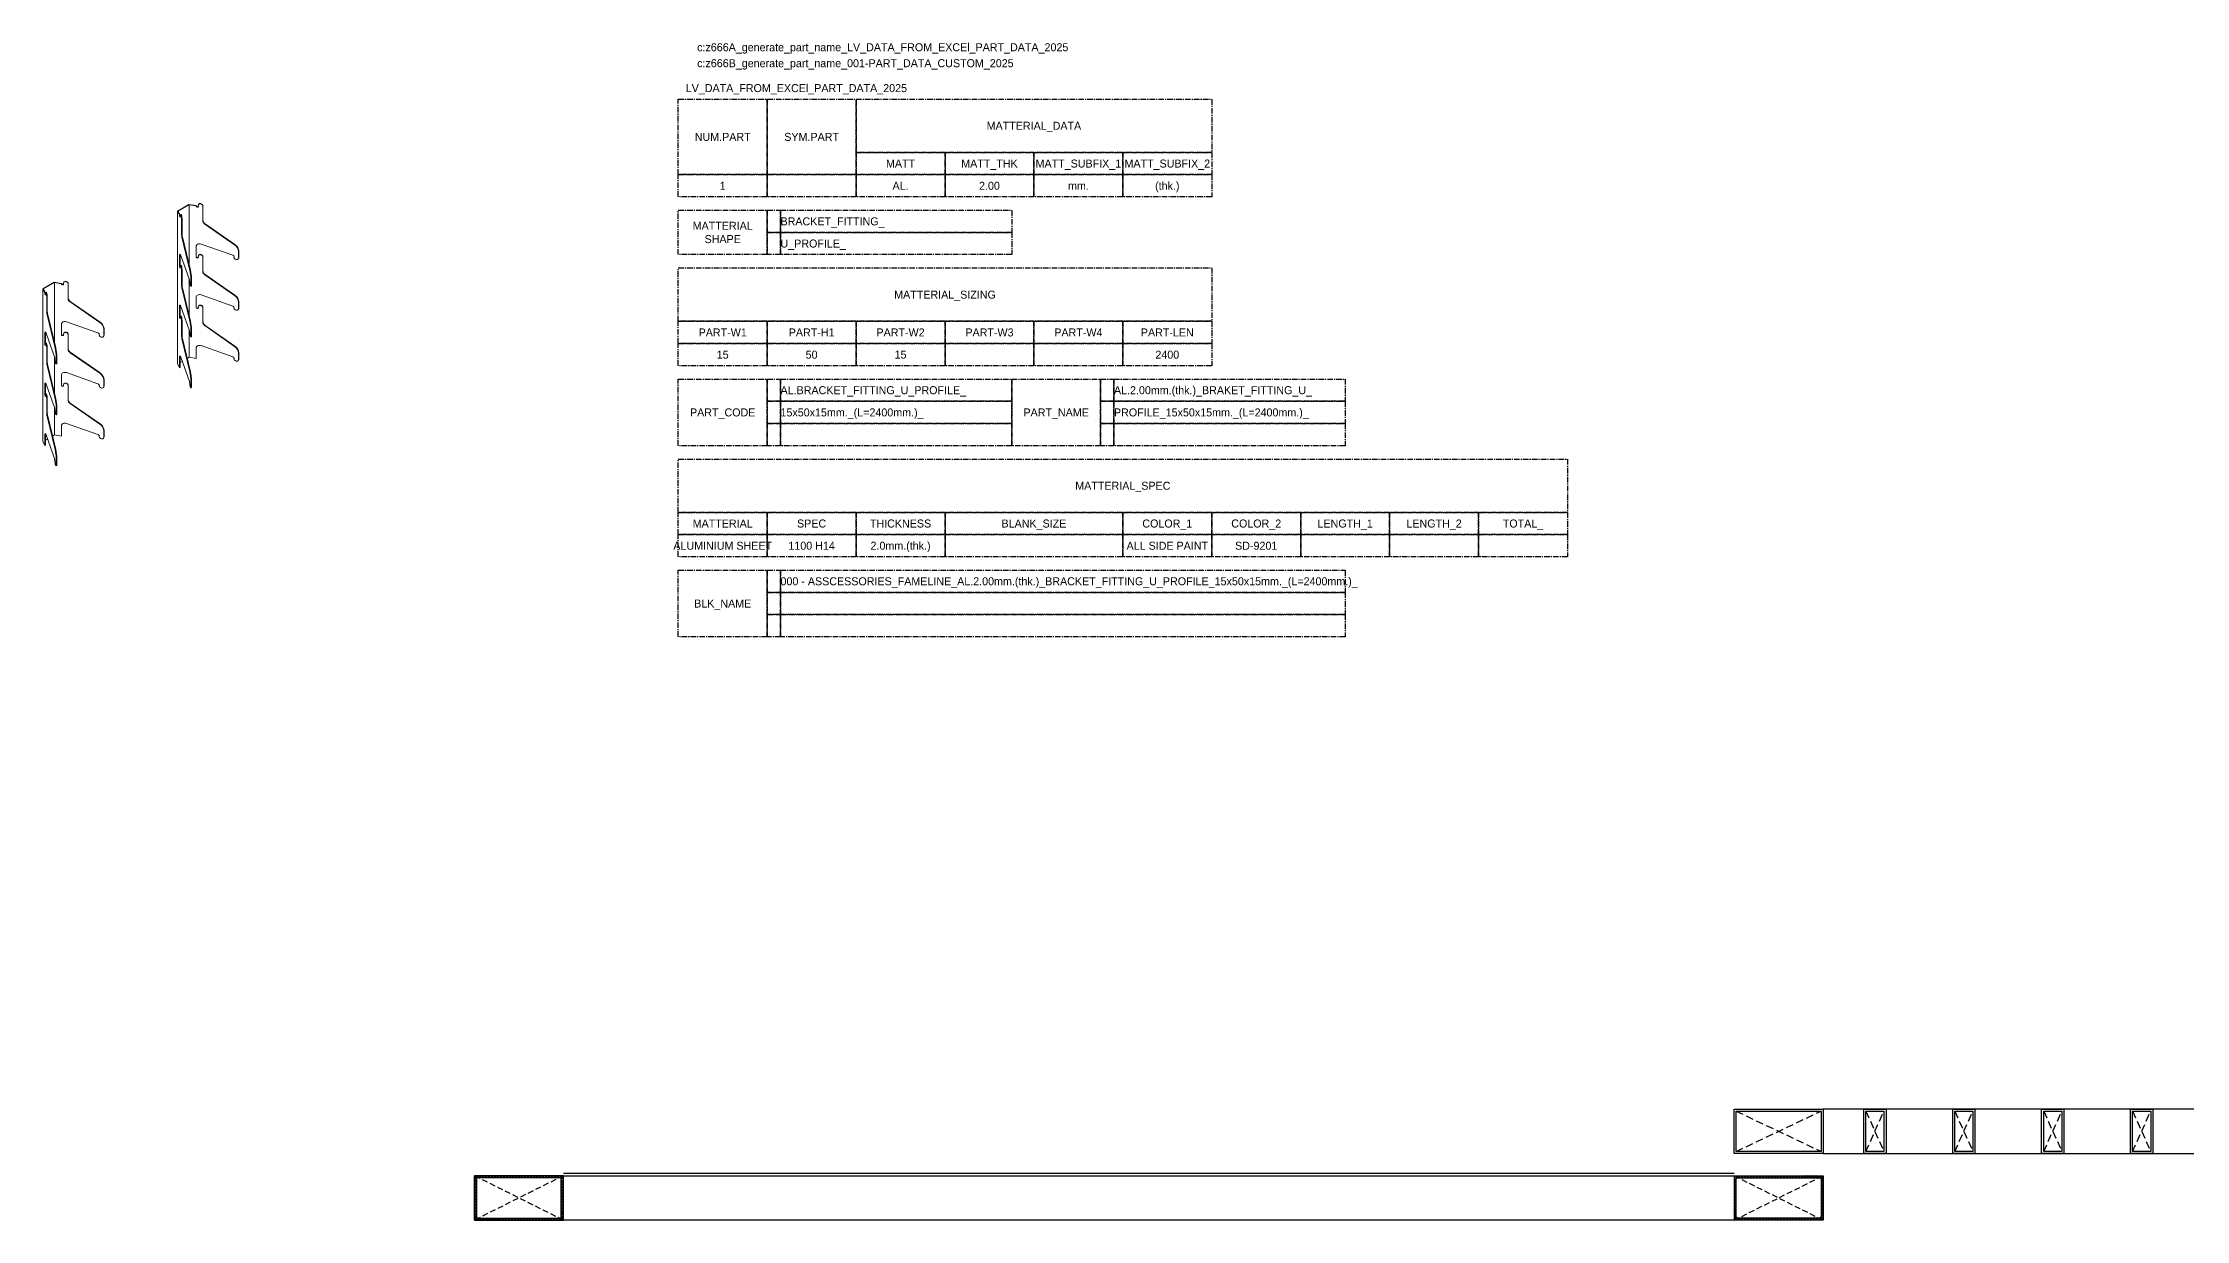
# Model space of a CAD drawing. Header units: millimetres. Extents: x -244126 to 368105, y -173968 to 259060.
# Drawn here: x 22605 to 25015, y 33992 to 35316 of the extents above; entities that cross this region are included whole.
import ezdxf
from ezdxf.enums import TextEntityAlignment as Align

# ---------------------------------------------------------------- set-up
doc = ezdxf.new("R2010")
doc.units = ezdxf.units.MM
doc.header["$MEASUREMENT"] = 0
for name, pattern in [('CENTER', [2, 1.25, -0.25, 0.25, -0.25]), ('HIDDEN', [9.525, 6.35, -3.175]), ('HIDDEN3', [0.125, 0.083333, -0.041667])]:
    doc.linetypes.add(name, pattern=pattern)
for name, color, linetype in [('000 - GRID', 8, 'CENTER'), ('000 - H A T C H', 8, 'Continuous'), ('000 - H I D D E N', 7, 'Continuous'), ('000 - WIPEOUT', 250, 'Continuous'), ('002 - STRUCTURAL STEEL', 4, 'Continuous'), ('A04_TUBE SERIES', 7, 'Continuous'), ('DOOR', 2, 'Continuous')]:
    doc.layers.add(name, color=color, linetype=linetype)
doc.styles.add('TA', font='Cordia New.ttf', dxfattribs={"height": 4.5})

# ---------------------------------------------------------------- blocks, each defined once
blk = doc.blocks.new('*U3379')
at = {"color": 8, "linetype": 'HIDDEN3', "ltscale": 0.1}
for p, q in [((0.0023, 0.0477), (0.0977, 0.0023)), ((0.0023, 0.0023), (0.0977, 0.0477))]:
    blk.add_line(p, q, dxfattribs=at)
blk.add_lwpolyline([(0, 0), (0.1, 0), (0.1, 0.05), (0, 0.05)], close=True)
at = {"color": 8}
blk.add_lwpolyline([(0.0023, 0.0023), (0.0977, 0.0023), (0.0977, 0.0477), (0.0023, 0.0477)], close=True, dxfattribs=at)
blk = doc.blocks.new('*U3378')
at = {"color": 8, "linetype": 'HIDDEN3', "ltscale": 0.1}
for p, q in [((0.0023, 0.0477), (0.0227, 0.0023)), ((0.0023, 0.0023), (0.0227, 0.0477))]:
    blk.add_line(p, q, dxfattribs=at)
blk.add_lwpolyline([(0, 0), (0.025, 0), (0.025, 0.05), (0, 0.05)], close=True)
at = {"color": 8}
blk.add_lwpolyline([(0.0023, 0.0023), (0.0227, 0.0023), (0.0227, 0.0477), (0.0023, 0.0477)], close=True, dxfattribs=at)
blk = doc.blocks.new('A$C885f19a0')
at = {"layer": 'DOOR', "color": 1}
for points in [[(-3.8954, 1.2989), (-5.212, 1.2989)], [(-5.212, 1.2489), (-3.8954, 1.2489)], [(-5.312, 1.2265), (-6.6287, 1.2265)], [(-6.6287, 1.1765), (-5.312, 1.1765)]]:
    blk.add_lwpolyline(points, dxfattribs=at)
at = {"layer": 'DOOR', "xscale": -1, "rotation": 180}
for name, p in [('*U3379', (-5.312, 1.2989)), ('*U3378', (-5.1662, 1.2989)), ('*U3378', (-5.0662, 1.2989)), ('*U3378', (-4.9662, 1.2989)), ('*U3378', (-4.8662, 1.2989)), ('*U3379', (-6.7287, 1.2239)), ('*U3378', (-6.5829, 1.2239)), ('*U3378', (-6.4829, 1.2239)), ('*U3378', (-6.3829, 1.2239)), ('*U3378', (-6.2829, 1.2239)), ('*U3378', (-6.1829, 1.2239)), ('*U3378', (-6.0829, 1.2239)), ('*U3378', (-5.9829, 1.2239)), ('*U3378', (-5.8829, 1.2239)), ('*U3378', (-5.7829, 1.2239)), ('*U3378', (-5.6829, 1.2239)), ('*U3378', (-5.5829, 1.2239)), ('*U3378', (-5.4829, 1.2239)), ('*U3378', (-5.3829, 1.2239)), ('*U3379', (-5.312, 1.2239))]:
    blk.add_blockref(name, p, dxfattribs=at)
blk = doc.blocks.new('*U3368')
at = {"color": 250}
blk.add_wipeout([(100, 0), (100, 50), (0, 50), (0, 0)], dxfattribs=at).dxf.layer = '000 - WIPEOUT'
at = {"layer": '000 - H A T C H'}
h = blk.add_hatch(dxfattribs=at)
h.set_pattern_fill('ANSI32', color=256, scale=0.25)
h.set_pattern_definition([(45, (87.5, 37.5), (-1.6838, 1.6838), []), (45, (88.6225, 37.5), (-1.6838, 1.6838), [])])
edge = h.paths.add_edge_path()
edge.add_line((100, 3), (100, 47))
edge.add_arc((97, 47), 3, 0, 90)
edge.add_line((97, 50), (3, 50))
edge.add_arc((3, 47), 3, 90, 180)
edge.add_line((0, 47), (0, 3))
edge.add_arc((3, 3), 3, 180, 270)
edge.add_line((3, 0), (97, 0))
edge.add_arc((97, 3), 3, 270, 360)
edge = h.paths.add_edge_path(flags=16)
edge.add_line((97.7, 4.3), (97.7, 45.7))
edge.add_arc((95.7, 45.7), 2, 0, 90)
edge.add_line((95.7, 47.7), (4.3, 47.7))
edge.add_arc((4.3, 45.7), 2, 90, 180)
edge.add_line((2.3, 45.7), (2.3, 4.3))
edge.add_arc((4.3, 4.3), 2, 180, 270)
edge.add_line((4.3, 2.3), (95.7, 2.3))
edge.add_arc((95.7, 4.3), 2, 270, 360)
at = {"layer": '000 - H I D D E N', "color": 8, "linetype": 'HIDDEN'}
for p, q in [((100, 0), (0, 50)), ((100, 50), (0, 0))]:
    blk.add_line(p, q, dxfattribs=at)
at = {"layer": '002 - STRUCTURAL STEEL', "color": 0}
for points in [[(100, 3), (100, 47, 0.414214), (97, 50), (3, 50, 0.414214), (0, 47), (0, 3, 0.414214), (3, 0), (97, 0, 0.414214)], [(97.7, 4.3), (97.7, 45.7, 0.414214), (95.7, 47.7), (4.3, 47.7, 0.414214), (2.3, 45.7), (2.3, 4.3, 0.414214), (4.3, 2.3), (95.7, 2.3, 0.414214)]]:
    blk.add_lwpolyline(points, format="xyb", close=True, dxfattribs=at)
at = {"layer": 'Defpoints', "color": 250}
blk.add_lwpolyline([(100, 0), (100, 50), (0, 50), (0, 0)], close=True, dxfattribs=at)
blk = doc.blocks.new('*U3386')
at = {"layer": '002 - STRUCTURAL STEEL', "color": 4}
blk.add_blockref('*U3368', (-50, -25), dxfattribs=at)
at = {"layer": '002 - STRUCTURAL STEEL', "color": 4, "xscale": -1}
blk.add_blockref('*U3368', (1466.7, -25), dxfattribs=at)
at = {"color": 0}
blk.add_wipeout([(50, 25), (1366.7, 25), (1366.7, -25), (50, -25)], dxfattribs=at).dxf.layer = '002 - STRUCTURAL STEEL'
at = {"layer": '002 - STRUCTURAL STEEL', "color": 0, "linetype": 'ByBlock'}
blk.add_lwpolyline([(50, 25), (1366.7, 25), (1366.7, -25), (50, -25)], close=True, dxfattribs=at)
blk = doc.blocks.new('*U3044')
at = {"layer": '002 - STRUCTURAL STEEL', "color": 0, "linetype": 'ByBlock'}
blk.add_lwpolyline([(0, 17), (20, 17), (20, 0), (0, 0)], close=True, dxfattribs=at)
blk = doc.blocks.new('*U4914')
at = {"layer": '002 - STRUCTURAL STEEL', "color": 0, "linetype": 'ByBlock'}
blk.add_lwpolyline([(0, 5), (20, 5), (20, 0), (0, 0)], close=True, dxfattribs=at)
blk = doc.blocks.new('*U72')
at = {"layer": '002 - STRUCTURAL STEEL', "color": 0, "linetype": 'ByBlock'}
blk.add_lwpolyline([(0, 12), (80, 12), (80, 0), (0, 0)], close=True, dxfattribs=at)
blk = doc.blocks.new('*U70')
at = {"layer": '002 - STRUCTURAL STEEL', "color": 0, "linetype": 'ByBlock'}
blk.add_lwpolyline([(0, 10), (20, 10), (20, 0), (0, 0)], close=True, dxfattribs=at)
blk = doc.blocks.new('*U71')
at = {"layer": '002 - STRUCTURAL STEEL', "color": 0, "linetype": 'ByBlock'}
blk.add_lwpolyline([(0, 12), (120, 12), (120, 0), (0, 0)], close=True, dxfattribs=at)
blk = doc.blocks.new('*U73')
at = {"layer": '002 - STRUCTURAL STEEL', "color": 0, "linetype": 'ByBlock'}
blk.add_lwpolyline([(0, 15), (20, 15), (20, 0), (0, 0)], close=True, dxfattribs=at)
blk = doc.blocks.new('*U68')
at = {"layer": '002 - STRUCTURAL STEEL', "color": 0, "linetype": 'ByBlock'}
blk.add_lwpolyline([(0, 5), (52, 5), (52, 0), (0, 0)], close=True, dxfattribs=at)
blk = doc.blocks.new('*U69')
at = {"layer": '002 - STRUCTURAL STEEL', "color": 0, "linetype": 'ByBlock'}
blk.add_lwpolyline([(0, 5), (3, 5), (3, 0), (0, 0)], close=True, dxfattribs=at)
blk = doc.blocks.new('*U74')
at = {"layer": '002 - STRUCTURAL STEEL', "color": 0, "linetype": 'ByBlock'}
blk.add_lwpolyline([(0, 5), (127, 5), (127, 0), (0, 0)], close=True, dxfattribs=at)
blk = doc.blocks.new('*U175')
at = {"layer": '002 - STRUCTURAL STEEL', "color": 0, "linetype": 'ByBlock'}
blk.add_lwpolyline([(0, 12), (200, 12), (200, 0), (0, 0)], close=True, dxfattribs=at)
blk = doc.blocks.new('*U4913')
at = {"layer": '002 - STRUCTURAL STEEL', "color": 0, "linetype": 'ByBlock'}
blk.add_lwpolyline([(0, 5), (40, 5), (40, 0), (0, 0)], close=True, dxfattribs=at)
blk = doc.blocks.new('LV_DATA_FROM_EXCEl_PART_DATA_2025')
at = {"color": 0}
for name, p in [('*U3044', (0, -17)), ('*U3044', (20, -17)), ('*U72', (40, -12)), ('*U4914', (40, -17)), ('*U4914', (60, -17)), ('*U4914', (80, -17)), ('*U4914', (100, -17)), ('*U4914', (0, -22)), ('*U4914', (20, -22)), ('*U4914', (40, -22)), ('*U4914', (60, -22)), ('*U4914', (80, -22)), ('*U4914', (100, -22)), ('*U70', (0, -35)), ('*U69', (20, -30)), ('*U68', (23, -30)), ('*U69', (20, -35)), ('*U68', (23, -35)), ('*U71', (0, -50)), ('*U4914', (0, -55)), ('*U4914', (20, -55)), ('*U4914', (40, -55)), ('*U4914', (60, -55)), ('*U4914', (80, -55)), ('*U4914', (100, -55)), ('*U4914', (0, -60)), ('*U4914', (20, -60)), ('*U4914', (40, -60)), ('*U4914', (60, -60)), ('*U4914', (80, -60)), ('*U4914', (100, -60)), ('*U73', (0, -78)), ('*U69', (20, -68)), ('*U68', (23, -68)), ('*U73', (75, -78)), ('*U69', (95, -68)), ('*U68', (98, -68)), ('*U69', (20, -73)), ('*U68', (23, -73)), ('*U69', (95, -73)), ('*U68', (98, -73)), ('*U69', (20, -78)), ('*U68', (23, -78)), ('*U69', (95, -78)), ('*U68', (98, -78)), ('*U175', (0, -93)), ('*U4914', (0, -98)), ('*U4914', (20, -98)), ('*U4914', (40, -98)), ('*U4913', (60, -98)), ('*U4914', (100, -98)), ('*U4914', (120, -98)), ('*U4914', (140, -98)), ('*U4914', (160, -98)), ('*U4914', (180, -98)), ('*U4914', (0, -103)), ('*U4914', (20, -103)), ('*U4914', (40, -103)), ('*U4913', (60, -103)), ('*U4914', (100, -103)), ('*U4914', (120, -103)), ('*U4914', (140, -103)), ('*U4914', (160, -103)), ('*U4914', (180, -103)), ('*U73', (0, -121)), ('*U69', (20, -111)), ('*U74', (23, -111)), ('*U69', (20, -116)), ('*U74', (23, -116)), ('*U69', (20, -121)), ('*U74', (23, -121))]:
    blk.add_blockref(name, p, dxfattribs=at)
at = {"color": 0, "style": 'TA'}
for s, p in [('NUM.PART', (10, -8.5)), ('SYM.PART', (30, -8.5)), ('MATTERIAL_DATA', (80, -6)), ('MATT', (50, -14.5)), ('MATT_THK', (70, -14.5)), ('MATT_SUBFIX_1', (90, -14.5)), ('MATT_SUBFIX_2', (110, -14.5)), ('MATTERIAL', (10, -28.5)), ('SHAPE', (10, -31.5)), ('MATTERIAL_SIZING', (60, -44)), ('PART-W1', (10, -52.5)), ('PART-H1', (30, -52.5)), ('PART-W2', (50, -52.5)), ('PART-W3', (70, -52.5)), ('PART-W4', (90, -52.5)), ('PART-LEN', (110, -52.5)), ('PART_CODE', (10, -70.5)), ('PART_NAME', (85, -70.5)), ('MATTERIAL_SPEC', (100, -87)), ('MATTERIAL', (10, -95.5)), ('SPEC', (30, -95.5)), ('THICKNESS', (50, -95.5)), ('BLANK_SIZE', (80, -95.5)), ('COLOR_1', (110, -95.5)), ('COLOR_2', (130, -95.5)), ('LENGTH_1', (150, -95.5)), ('LENGTH_2', (170, -95.5)), ('TOTAL_', (190, -95.5)), ('BLK_NAME', (10, -113.5))]:
    blk.add_text(s, height=1.8, dxfattribs=at).set_placement(p, align=Align.MIDDLE_CENTER)
at = {"color": 3, "char_height": 1.8, "attachment_point": 1, "style": 'TA'}
for s, insert, width in [('c:z666A_generate_part_name_LV_DATA_FROM_EXCEl_PART_DATA_2025', (4.25, 12.57), 88.6913), ('c:z666B_generate_part_name_001-PART_DATA_CUSTOM_2025', (4.25, 8.98), 76.3713), ('LV_DATA_FROM_EXCEl_PART_DATA_2025', (1.69, 3.38), 51.7354)]:
    blk.add_mtext(s, dxfattribs=dict(at, insert=insert, width=width))
at = {"color": 0, "style": 'TA'}
for tag, p in [('NUM.PART_VALUE', (10, -19.5)), ('NO.CODE', (30, -19.5)), ('MATT_VALUE', (50, -19.5)), ('MATT_THK_VALUE', (70, -19.5)), ('MATT_SUBFIX_1_VALUE', (90, -19.5)), ('MATT_SUBFIX_2_VALUE', (110, -19.5)), ('PART-W1_VALUE', (10, -57.5)), ('PART-H1_VALUE', (30, -57.5)), ('PART-W2_VALUE', (50, -57.5)), ('PART-W3_VALUE', (70, -57.5)), ('PART-W4_VALUE', (90, -57.5)), ('PART-LEN_VALUE', (110, -57.5))]:
    blk.add_attdef(tag, text='', height=1.8, dxfattribs=at).set_placement(p, align=Align.MIDDLE_CENTER)
for tag, p in [('MATTERIAL_SHPAE_VALUE_1', (23, -27.5)), ('MATTERIAL_SHPAE_VALUE_2', (23, -32.5)), ('CODE_VALUE_1', (23, -65.5)), ('PART_NAME_VALUE_1', (98, -65.5)), ('CODE_VALUE_2', (23, -70.5)), ('PART_NAME_VALUE_2', (98, -70.5)), ('PART_NAME_VALUE_3', (98, -75.5)), ('BLK_NAME_VAL_VALUE', (23, -108.5))]:
    blk.add_attdef(tag, text='', height=1.8, dxfattribs=at).set_placement(p, align=Align.MIDDLE_LEFT)
at = {"style": 'TA'}
for tag, p in [('MATTERIAL_VALUE_1', (10, -100.5)), ('SPEC_VALUE', (30, -100.5)), ('THICKNESS_VALUE', (50, -100.5)), ('BLANK_SIZE_VALUE', (80, -100.5)), ('COATING_VALUE_1', (110, -100.5)), ('COATING_VALUE_2', (130, -100.5)), ('LENGTH_VALUE', (150, -100.5)), ('LENGTH_VALUE_2', (170, -100.5)), ('TOTAL__VALUE', (190, -100.5))]:
    blk.add_attdef(tag, text='', height=1.8, dxfattribs=at).set_placement(p, align=Align.MIDDLE_CENTER)
blk = doc.blocks.new('000 - ASSCESSORIES_FAMELINE_AL.C-CARRIER_FOR_70Z_ISOMATRIC_VIEW')
at = {"color": 0, "linetype": 'ByBlock', "lineweight": 0, "extrusion": (1.66533e-16, 0.816497, 0.57735)}
for p, q in [((150.7, 87.6), (163.5, 94.9)), ((150.7, -83.9), (150.7, 87.6)), ((150.7, 87.6), (153, 82.8)), ((163.7, 94.5), (151.5, 87.5)), ((153.6, 82.9), (151.5, 87.5)), ((153.6, 82.9), (153, 82.8)), ((153.6, 81.4), (153.6, 82.3)), ((153.9, 83.4), (154.6, 83.5)), ((155, 79.3), (155, 63)), ((155.7, 63.1), (155.7, 79.4)), ((163.5, 94.9), (171.8, 93.7)), ((163.7, 94.5), (163.7, 27.5)), ((171.6, 93.3), (163.7, 94.5)), ((171.6, 93.3), (171.8, 93.7)), ((174.1, 93.8), (174.1, 92.9)), ((174.2, 94.5), (174.4, 94.9)), ((179.2, 76.7), (179.2, 93)), ((179.3, 93.4), (179.3, 77.1)), ((214.9, 49.6), (181.4, 72.9)), ((181.6, 73.3), (215, 50)), ((155.6, 58.3), (164.5, 20.8)), ((165.2, 21), (156.3, 58.4)), ((177.4, 50.4), (212.7, 37.9)), ((153, 36.8), (153, 25.6)), ((153.6, 25.7), (153, 25.6)), ((153, 25.6), (153, 25.6)), ((153.6, 25.7), (153.6, 36.9)), ((153.6, 24.2), (153.6, 25.1)), ((153.9, 26.3), (154.6, 26.4)), ((164, 10), (154.5, 37.5)), ((171.6, 36.1), (171.6, 47.3)), ((171.6, 36.1), (171.8, 36.5)), ((171.6, 36.1), (171.6, 36.1)), ((171.8, 47.7), (171.8, 36.5)), ((174.1, 36.6), (174.1, 35.7)), ((174.2, 37.4), (174.4, 37.8)), ((179.2, 19.5), (179.2, 35.8)), ((179.3, 36.2), (179.3, 19.9)), ((214.2, 36.1), (214.2, 35.6)), ((219.1, 34.1), (219.3, 34.5)), ((219.3, 34.9), (219.3, 42)), ((219.5, 42.4), (219.5, 35.2)), ((-0.8, 0.1), (11.9, 7.5)), ((-0.8, -171.3), (-0.8, 0.1)), ((-0.8, 0.1), (1.4, -4.7)), ((12.2, 7), (0, 0)), ((2.1, -4.6), (0, 0)), ((11.9, 7.5), (20.3, 6.2)), ((12.2, 7), (12.2, -60)), ((20.1, 5.8), (12.2, 7)), ((20.1, 5.8), (20.3, 6.2)), ((22.5, 6.3), (22.5, 5.4)), ((22.7, 7.1), (22.9, 7.5)), ((27.6, -10.8), (27.6, 5.5)), ((27.8, 5.9), (27.8, -10.4)), ((155, 22.2), (155, 5.8)), ((155.6, 1.1), (164.5, -36.3)), ((155.7, 6), (155.7, 22.3)), ((165.2, -36.2), (156.3, 1.2)), ((163.7, 10.9), (163.7, -29.7)), ((164.4, 7.2), (164.4, 7.6)), ((165.5, 3), (166.1, 3.2)), ((165.7, 11.4), (165.7, 4.2)), ((166.4, 4.3), (166.4, 11.5)), ((214.9, -7.5), (181.4, 15.7)), ((181.6, 16.1), (215, -7.2)), ((2.1, -4.6), (1.4, -4.7)), ((2.1, -6.1), (2.1, -5.2)), ((2.4, -4), (3.1, -3.9)), ((3.5, -8.1), (3.5, -24.5)), ((4.2, -24.4), (4.2, -8)), ((63.3, -37.9), (29.9, -14.6)), ((30, -14.2), (63.5, -37.5)), ((153, -20.3), (153, -31.5)), ((153.6, -31.4), (153.6, -20.2)), ((164, -47.1), (154.5, -19.7)), ((171.6, -21.1), (171.6, -9.8)), ((171.8, -9.5), (171.8, -20.7)), ((174.1, -20.5), (174.1, -21.4)), ((174.2, -19.8), (174.4, -19.4)), ((177.4, -6.8), (212.7, -19.3)), ((179.2, -37.6), (179.2, -21.3)), ((179.3, -20.9), (179.3, -37.2)), ((214.2, -21.1), (214.2, -21.5)), ((219.1, -23.1), (219.3, -22.7)), ((219.3, -22.3), (219.3, -15.2)), ((219.5, -14.8), (219.5, -21.9)), ((4.1, -29.2), (13, -66.6)), ((13.7, -66.5), (4.7, -29.1)), ((20.1, -51.4), (20.1, -40.2)), ((20.3, -39.8), (20.3, -51)), ((25.9, -37.1), (61.2, -49.6)), ((67.8, -52.6), (67.8, -45.5)), ((68, -45.1), (68, -52.2)), ((153.6, -32.9), (153.6, -32)), ((153.9, -30.9), (154.6, -30.8)), ((155, -35), (155, -51.3)), ((155.7, -51.2), (155.7, -34.9)), ((163.7, -46.2), (163.7, -77)), ((165.7, -45.8), (165.7, -52.9)), ((166.4, -52.8), (166.4, -45.7)), ((214.9, -64.7), (181.4, -41.4)), ((181.6, -41.1), (215, -64.3)), ((1.4, -50.6), (1.4, -61.8)), ((2.1, -61.7), (1.4, -61.8)), ((1.4, -61.8), (1.4, -61.8)), ((2.1, -61.7), (2.1, -50.5)), ((2.1, -63.2), (2.1, -62.4)), ((2.4, -61.2), (3.1, -61.1)), ((12.5, -77.5), (3, -50)), ((3.5, -65.3), (3.5, -81.6)), ((4.2, -81.5), (4.2, -65.2)), ((20.1, -51.4), (20.3, -51)), ((20.1, -51.4), (20.1, -51.4)), ((22.5, -50.8), (22.5, -51.7)), ((22.7, -50.1), (22.9, -49.7)), ((27.6, -68), (27.6, -51.6)), ((27.8, -51.2), (27.8, -67.6)), ((63.3, -95), (29.9, -71.8)), ((30, -71.4), (63.5, -94.6)), ((62.7, -51.4), (62.7, -51.8)), ((67.6, -53.4), (67.8, -53)), ((155.6, -56.1), (164.5, -93.5)), ((165.2, -93.4), (156.3, -55.9)), ((164.4, -50), (164.4, -49.6)), ((165.5, -54.1), (166.1, -54)), ((171.6, -78.2), (171.6, -67)), ((171.8, -66.6), (171.8, -77.8)), ((177.4, -63.9), (212.7, -76.4)), ((219.5, -71.9), (219.5, -79.1)), ((4.1, -86.4), (13, -123.8)), ((13.7, -123.7), (4.7, -86.3)), ((12.2, -76.5), (12.2, -117.2)), ((12.9, -80.3), (12.9, -79.9)), ((14, -84.4), (14.6, -84.3)), ((14.2, -76.1), (14.2, -83.3)), ((14.9, -83.1), (14.9, -76)), ((25.9, -94.2), (61.2, -106.8)), ((153, -88.7), (150.7, -83.9)), ((153, -77.5), (153, -88.7)), ((153.6, -88.6), (153, -88.7)), ((153.6, -88.6), (153.6, -77.4)), ((153.6, -82.8), (156.1, -81.4)), ((164, -104.3), (154.5, -76.8)), ((161.6, -78.2), (163.7, -77)), ((163.7, -77), (171.6, -78.2)), ((171.6, -78.2), (171.8, -77.8)), ((214.2, -78.3), (214.2, -78.7)), ((219.1, -80.2), (219.3, -79.8)), ((219.3, -79.5), (219.3, -72.3)), ((1.4, -107.8), (1.4, -119)), ((2.1, -118.9), (2.1, -107.7)), ((2.1, -120.4), (2.1, -119.5)), ((2.4, -118.3), (3.1, -118.2)), ((12.5, -134.6), (3, -107.2)), ((20.1, -108.5), (20.1, -97.3)), ((20.3, -96.9), (20.3, -108.1)), ((22.5, -108), (22.5, -108.9)), ((22.7, -107.2), (22.9, -106.9)), ((27.6, -125.1), (27.6, -108.8)), ((27.8, -108.4), (27.8, -124.7)), ((62.7, -108.6), (62.7, -109)), ((67.6, -110.5), (67.8, -110.1)), ((67.8, -109.8), (67.8, -102.6)), ((68, -102.2), (68, -109.4)), ((164.4, -107.1), (164.4, -106.7)), ((165.5, -111.3), (166.1, -111.2)), ((165.7, -103), (165.7, -110.1)), ((166.4, -110), (166.4, -102.8)), ((3.5, -122.5), (3.5, -138.8)), ((4.1, -143.5), (13, -180.9)), ((4.2, -138.7), (4.2, -122.4)), ((13.7, -180.8), (4.7, -143.4)), ((12.2, -133.7), (12.2, -164.4)), ((12.9, -137.5), (12.9, -137.1)), ((14, -141.6), (14.6, -141.5)), ((14.2, -133.3), (14.2, -140.4)), ((14.9, -140.3), (14.9, -133.2)), ((63.3, -152.2), (29.9, -128.9)), ((30, -128.5), (63.5, -151.8)), ((1.4, -164.9), (1.4, -176.1)), ((2.1, -176), (2.1, -164.8)), ((12.5, -191.8), (3, -164.3)), ((10.1, -165.6), (12.2, -164.4)), ((12.2, -164.4), (20.1, -165.7)), ((20.1, -165.7), (20.1, -154.5)), ((20.1, -165.7), (20.3, -165.3)), ((20.3, -154.1), (20.3, -165.3)), ((25.9, -151.4), (61.2, -163.9)), ((62.7, -165.7), (62.7, -166.1)), ((67.6, -167.7), (67.8, -167.3)), ((67.8, -166.9), (67.8, -159.8)), ((68, -159.4), (68, -166.5)), ((1.4, -176.1), (-0.8, -171.3)), ((2.1, -176), (1.4, -176.1)), ((2.1, -170.2), (4.6, -168.8)), ((14.2, -190.4), (14.2, -197.6)), ((14.9, -197.5), (14.9, -190.3)), ((12.9, -194.6), (12.9, -194.2)), ((14, -198.7), (14.6, -198.6))]:
    blk.add_line(p, q, dxfattribs=at)
at = {"color": 0, "linetype": 'ByBlock', "lineweight": 0}
for centre, major_axis, ratio, start_param, end_param in [((153.3, 82.1), (0.19, -1.26), 0.211325, -2.202711, 0.956103), ((155, 80.9), (-0.4, 2.61), 0.211325, -2.220491, 0), ((173, 93.5), (-1.15, 0.54), 0.788675, 0.350879, 2.925377), ((176.6, 93.4), (2.4, -1.11), 0.788675, 0.333099, 3.510252), ((184.2, 76.3), (-4.56, 2.11), 0.788675, 0.346922, 1.348501), ((156.3, 60.2), (0.77, -4.96), 0.211325, -2.206668, -1.205089), ((176.5, 47), (-4.46, 2.07), 0.788675, 0.055487, 0.365162), ((209.6, 43.5), (9.12, -4.23), 0.788675, 0.347322, 1.348101), ((154.2, 34.2), (-0.75, 4.86), 0.211325, -0.85151, 0.953165), ((153.3, 24.9), (0.19, -1.26), 0.211325, -2.202711, 0.956103), ((155, 23.8), (-0.4, 2.61), 0.211325, -2.220491, 0), ((173, 36.3), (-1.15, 0.54), 0.788675, 0.351284, 2.925377), ((176.6, 36.3), (2.4, -1.11), 0.788675, 0.333099, 3.510252), ((216.7, 35.2), (-2.4, 1.11), 0.788675, 0.333099, 3.510252), ((21.5, 6), (-1.15, 0.54), 0.788675, 0.350879, 2.925377), ((25.1, 6), (2.4, -1.11), 0.788675, 0.333099, 3.510252), ((156.3, 3), (0.77, -4.96), 0.211325, -2.206668, -1.205089), ((163.9, 8.7), (-0.3, 1.97), 0.211325, -2.210361, -0.87263), ((163.8, 17.1), (-1.54, 9.94), 0.211325, -2.206268, -1.205489), ((165.7, 5.8), (0.4, -2.61), 0.211325, 0, 0.956662), ((184.2, 19.1), (-4.56, 2.11), 0.788675, 0.346922, 1.348501), ((1.8, -5.4), (0.19, -1.26), 0.211325, -2.202711, 0.956103), ((3.5, -6.5), (-0.4, 2.61), 0.211325, -2.220491, 0), ((32.7, -11.2), (-4.56, 2.11), 0.788675, 0.346922, 1.348501), ((154.2, -23), (-0.75, 4.86), 0.211325, -0.85151, 0.953165), ((176.5, -10.1), (-4.46, 2.07), 0.788675, 0.055487, 0.365162), ((173, -20.8), (-1.15, 0.54), 0.788675, 0.3681, 2.925377), ((176.6, -20.9), (2.4, -1.11), 0.788675, 0.333099, 3.510252), ((216.7, -21.9), (-2.4, 1.11), 0.788675, 0.333099, 3.510252), ((209.6, -13.6), (9.12, -4.23), 0.788675, 0.347322, 1.348101), ((4.8, -27.3), (0.77, -4.96), 0.211325, -2.206668, -1.205089), ((25, -40.4), (-4.46, 2.07), 0.788675, 0.055487, 0.365162), ((58.1, -43.9), (9.12, -4.23), 0.788675, 0.347322, 1.348101), ((153.3, -32.2), (0.19, -1.26), 0.211325, -2.18549, 0.956103), ((155, -33.4), (-0.4, 2.61), 0.211325, -2.220491, 0), ((163.9, -48.5), (-0.3, 1.97), 0.211325, -2.210361, -0.87263), ((163.8, -40.1), (-1.54, 9.94), 0.211325, -2.206268, -1.205489), ((184.2, -38), (-4.56, 2.11), 0.788675, 0.346922, 1.348501), ((2.7, -53.3), (-0.75, 4.86), 0.211325, -0.85151, 0.953165), ((1.8, -62.5), (0.19, -1.26), 0.211325, -2.202711, 0.956103), ((3.5, -63.7), (-0.4, 2.61), 0.211325, -2.220491, 0), ((12.3, -70.4), (-1.54, 9.94), 0.211325, -2.206268, -1.205489), ((21.5, -51.2), (-1.15, 0.54), 0.788675, 0.351284, 2.925377), ((25.1, -51.2), (2.4, -1.11), 0.788675, 0.333099, 3.510252), ((32.7, -68.3), (-4.56, 2.11), 0.788675, 0.346922, 1.348501), ((65.2, -52.3), (-2.4, 1.11), 0.788675, 0.333099, 3.510252), ((156.3, -54.1), (0.77, -4.96), 0.211325, -2.206668, -1.205089), ((165.7, -51.4), (0.4, -2.61), 0.211325, 0, 0.956662), ((176.5, -67.3), (-4.46, 2.07), 0.788675, 0.055487, 0.365162), ((209.6, -70.8), (9.12, -4.23), 0.788675, 0.347322, 1.348101), ((4.8, -84.4), (0.77, -4.96), 0.211325, -2.206668, -1.205089), ((12.3, -78.8), (-0.3, 1.97), 0.211325, -2.210361, -0.87263), ((14.2, -81.7), (0.4, -2.61), 0.211325, 0, 0.956662), ((25, -97.6), (-4.46, 2.07), 0.788675, 0.055487, 0.365162), ((58.1, -101.1), (9.12, -4.23), 0.788675, 0.347322, 1.348101), ((154.2, -80.2), (-0.75, 4.86), 0.211325, -0.85151, 0.953165), ((163.8, -97.2), (-1.54, 9.94), 0.211325, -2.206268, -1.205489), ((216.7, -79.1), (-2.4, 1.11), 0.788675, 0.333099, 3.510252), ((2.7, -110.5), (-0.75, 4.86), 0.211325, -0.85151, 0.953165), ((1.8, -119.7), (0.19, -1.26), 0.211325, -2.18549, 0.956103), ((3.5, -120.8), (-0.4, 2.61), 0.211325, -2.220491, 0), ((21.5, -108.3), (-1.15, 0.54), 0.788675, 0.3681, 2.925377), ((25.1, -108.4), (2.4, -1.11), 0.788675, 0.333099, 3.510252), ((65.2, -109.4), (-2.4, 1.11), 0.788675, 0.333099, 3.510252), ((163.9, -105.6), (-0.3, 1.97), 0.211325, -2.210361, -0.87263), ((165.7, -108.5), (0.4, -2.61), 0.211325, 0, 0.956662), ((4.8, -141.6), (0.77, -4.96), 0.211325, -2.206668, -1.205089), ((12.3, -135.9), (-0.3, 1.97), 0.211325, -2.210361, -0.87263), ((12.3, -127.5), (-1.54, 9.94), 0.211325, -2.206268, -1.205489), ((14.2, -138.9), (0.4, -2.61), 0.211325, 0, 0.956662), ((32.7, -125.5), (-4.56, 2.11), 0.788675, 0.346922, 1.348501), ((2.7, -167.6), (-0.75, 4.86), 0.211325, -0.85151, 0.953165), ((25, -154.8), (-4.46, 2.07), 0.788675, 0.055487, 0.365162), ((65.2, -166.6), (-2.4, 1.11), 0.788675, 0.333099, 3.510252), ((58.1, -158.3), (9.12, -4.23), 0.788675, 0.347322, 1.348101), ((12.3, -193.1), (-0.3, 1.97), 0.211325, -2.210361, -0.87263), ((12.3, -184.7), (-1.54, 9.94), 0.211325, -2.206268, -1.205489), ((14.2, -196), (0.4, -2.61), 0.211325, 0, 0.956662)]:
    blk.add_ellipse(centre, major_axis=major_axis, ratio=ratio, start_param=start_param, end_param=end_param, dxfattribs=at)
at = {"color": 0, "linetype": 'ByBlock', "lineweight": 0, "extrusion": (-6.11931e-16, -3.84946e-17, -1)}
for centre in [(154.3, 80.8), (154.3, 23.7), (2.8, -6.6), (2.8, -63.8)]:
    blk.add_ellipse(centre, major_axis=(-0.4, 2.61), ratio=0.211325, start_param=-0.956662, end_param=2.220491, dxfattribs=at)
at = {"color": 0, "linetype": 'ByBlock', "lineweight": 0, "extrusion": (-6.13759e-17, 2.15191e-16, -1)}
blk.add_ellipse((154, 82.2), major_axis=(-0.19, 1.26), ratio=0.211325, start_param=-1.044515, end_param=-0.938882, dxfattribs=at)
at = {"color": 0, "linetype": 'ByBlock', "lineweight": 0, "extrusion": (7.37214e-17, 2.69839e-17, -1)}
for centre in [(172.8, 93.1), (172.8, 35.9), (21.3, 5.6), (21.3, -51.6)]:
    blk.add_ellipse(centre, major_axis=(1.15, -0.54), ratio=0.788675, start_param=-0.3681, end_param=2.790713, dxfattribs=at)
at = {"color": 0, "linetype": 'ByBlock', "lineweight": 0, "extrusion": (4.31223e-17, 2.24779e-16, -1)}
for centre in [(176.8, 93.8), (176.8, 36.7)]:
    blk.add_ellipse(centre, major_axis=(-2.4, 1.11), ratio=0.788675, start_param=0, end_param=2.808493, dxfattribs=at)
at = {"color": 0, "linetype": 'ByBlock', "lineweight": 0, "extrusion": (2.15612e-17, 1.1239e-16, -1)}
for centre, major_axis, start_param, end_param in [((184, 75.9), (-4.56, 2.11), -1.348501, -0.346922), ((184, 18.7), (-4.56, 2.11), -1.348501, -0.346922), ((32.5, -11.6), (-4.56, 2.11), -1.348501, -0.346922), ((172.8, -21.2), (1.15, -0.54), -0.3681, 2.773492), ((32.5, -68.7), (-4.56, 2.11), -1.348501, -0.346922), ((21.3, -108.7), (1.15, -0.54), -0.3681, 2.773492)]:
    blk.add_ellipse(centre, major_axis=major_axis, ratio=0.788675, start_param=start_param, end_param=end_param, dxfattribs=at)
at = {"color": 0, "linetype": 'ByBlock', "lineweight": 0, "extrusion": (-6.51106e-16, 1.2396e-16, -1)}
for centre in [(157, 60.3), (157, 3.1), (5.5, -27.2), (5.5, -84.3)]:
    blk.add_ellipse(centre, major_axis=(-0.77, 4.96), ratio=0.211325, start_param=-1.936503, end_param=-0.934925, dxfattribs=at)
at = {"color": 0, "linetype": 'ByBlock', "lineweight": 0, "extrusion": (1.20459e-16, 1.27689e-16, -1)}
for centre, major_axis, start_param, end_param in [((176.3, 46.6), (-4.46, 2.07), -0.365162, 1.439512), ((176.8, -20.5), (-2.4, 1.11), 0, 2.808493), ((24.8, -40.8), (-4.46, 2.07), -0.365162, 1.439512)]:
    blk.add_ellipse(centre, major_axis=major_axis, ratio=0.788675, start_param=start_param, end_param=end_param, dxfattribs=at)
at = {"color": 0, "linetype": 'ByBlock', "lineweight": 0, "extrusion": (9.3475e-17, 2.01411e-16, -1)}
for centre, major_axis, start_param, end_param in [((209.8, 43.9), (9.12, -4.23), -1.348101, -0.347322), ((176.3, -10.5), (-4.46, 2.07), -0.365162, 1.439512), ((58.3, -43.6), (9.12, -4.23), -1.348101, -0.347322), ((24.8, -98), (-4.46, 2.07), -0.365162, 1.439512)]:
    blk.add_ellipse(centre, major_axis=major_axis, ratio=0.788675, start_param=start_param, end_param=end_param, dxfattribs=at)
at = {"color": 0, "linetype": 'ByBlock', "lineweight": 0, "extrusion": (-1.29949e-16, 2.04583e-16, -1)}
for centre in [(154.9, 34.3), (3.4, -53.2)]:
    blk.add_ellipse(centre, major_axis=(-0.75, 4.86), ratio=0.211325, start_param=-0.953165, end_param=-0.335292, dxfattribs=at)
at = {"color": 0, "linetype": 'ByBlock', "lineweight": 0, "extrusion": (-5.19187e-16, 8.81959e-17, -1)}
blk.add_ellipse((154, 25), major_axis=(-0.19, 1.26), ratio=0.211325, start_param=-1.044515, end_param=-0.938991, dxfattribs=at)
at = {"color": 0, "linetype": 'ByBlock', "lineweight": 0, "extrusion": (-3.05991e-17, 1.97795e-16, -1)}
for centre, major_axis, start_param, end_param in [((212.3, 36.4), (1.81, -0.84), -1.68096, -0.343229), ((60.8, -51.1), (1.81, -0.84), -1.68096, -0.343229), ((176.3, -67.7), (-4.46, 2.07), -0.365162, 1.439512), ((24.8, -155.1), (-4.46, 2.07), -0.365162, 1.439512)]:
    blk.add_ellipse(centre, major_axis=major_axis, ratio=0.788675, start_param=start_param, end_param=end_param, dxfattribs=at)
at = {"color": 0, "linetype": 'ByBlock', "lineweight": 0, "extrusion": (-3.42142e-17, 3.2187e-16, -1)}
blk.add_ellipse((216.9, 35.6), major_axis=(2.4, -1.11), ratio=0.788675, start_param=-0.368659, end_param=0, dxfattribs=at)
at = {"color": 0, "linetype": 'ByBlock', "lineweight": 0, "extrusion": (-2.87915e-17, 1.35758e-16, -1)}
for centre in [(25.3, 6.3), (25.3, -50.8)]:
    blk.add_ellipse(centre, major_axis=(-2.4, 1.11), ratio=0.788675, start_param=0, end_param=2.808493, dxfattribs=at)
at = {"color": 0, "linetype": 'ByBlock', "lineweight": 0, "extrusion": (1.032e-16, 2.40651e-16, -1)}
for centre in [(165.1, 5.7), (13.5, -81.8)]:
    blk.add_ellipse(centre, major_axis=(0.4, -2.61), ratio=0.211325, start_param=-0.956662, end_param=2.220491, dxfattribs=at)
at = {"color": 0, "linetype": 'ByBlock', "lineweight": 0, "extrusion": (-4.76613e-17, 2.17313e-16, -1)}
for centre in [(163.1, 17), (11.6, -70.5)]:
    blk.add_ellipse(centre, major_axis=(1.54, -9.94), ratio=0.211325, start_param=-1.936104, end_param=-0.935324, dxfattribs=at)
at = {"color": 0, "linetype": 'ByBlock', "lineweight": 0, "extrusion": (-4.81302e-16, 2.064e-16, -1)}
blk.add_ellipse((2.5, -5.3), major_axis=(-0.19, 1.26), ratio=0.211325, start_param=-1.044515, end_param=-0.938882, dxfattribs=at)
at = {"color": 0, "linetype": 'ByBlock', "lineweight": 0, "extrusion": (-6.32163e-16, 1.83061e-16, -1)}
blk.add_ellipse((154.9, -22.9), major_axis=(-0.75, 4.86), ratio=0.211325, start_param=-0.953165, end_param=-0.335292, dxfattribs=at)
at = {"color": 0, "linetype": 'ByBlock', "lineweight": 0, "extrusion": (1.7946e-17, 2.36464e-16, -1)}
for centre in [(212.3, -20.8), (60.8, -108.3)]:
    blk.add_ellipse(centre, major_axis=(1.81, -0.84), ratio=0.788675, start_param=-1.68096, end_param=-0.343229, dxfattribs=at)
at = {"color": 0, "linetype": 'ByBlock', "lineweight": 0, "extrusion": (-8.27593e-17, 2.83201e-16, -1)}
for centre in [(209.8, -13.2), (58.3, -100.7)]:
    blk.add_ellipse(centre, major_axis=(9.12, -4.23), ratio=0.788675, start_param=-1.348101, end_param=-0.347322, dxfattribs=at)
at = {"color": 0, "linetype": 'ByBlock', "lineweight": 0, "extrusion": (4.67375e-17, 1.00705e-16, -1)}
for centre, major_axis, start_param, end_param in [((216.9, -21.5), (2.4, -1.11), -0.368659, 0), ((184, -38.4), (-4.56, 2.11), -1.348501, -0.346922), ((32.5, -125.9), (-4.56, 2.11), -1.348501, -0.346922)]:
    blk.add_ellipse(centre, major_axis=major_axis, ratio=0.788675, start_param=start_param, end_param=end_param, dxfattribs=at)
at = {"color": 0, "linetype": 'ByBlock', "lineweight": 0, "extrusion": (-1.92005e-16, -2.97033e-17, -1)}
for centre in [(154.3, -33.5), (2.8, -120.9)]:
    blk.add_ellipse(centre, major_axis=(-0.4, 2.61), ratio=0.211325, start_param=-0.956662, end_param=2.220491, dxfattribs=at)
at = {"color": 0, "linetype": 'ByBlock', "lineweight": 0, "extrusion": (-2.91266e-16, 6.72839e-17, -1)}
for centre, major_axis, start_param, end_param in [((154, -32.1), (-0.19, 1.26), -1.044515, -0.956103), ((2.5, -119.6), (-0.19, 1.26), -1.044515, -0.956103), ((165.1, -108.7), (0.4, -2.61), -0.956662, 2.220491), ((13.5, -196.1), (0.4, -2.61), -0.956662, 2.220491)]:
    blk.add_ellipse(centre, major_axis=major_axis, ratio=0.211325, start_param=start_param, end_param=end_param, dxfattribs=at)
at = {"color": 0, "linetype": 'ByBlock', "lineweight": 0, "extrusion": (-2.546e-17, 1.64576e-16, -1)}
for centre in [(163.1, -40.2), (11.6, -127.6)]:
    blk.add_ellipse(centre, major_axis=(1.54, -9.94), ratio=0.211325, start_param=-1.936104, end_param=-0.935324, dxfattribs=at)
at = {"color": 0, "linetype": 'ByBlock', "lineweight": 0, "extrusion": (-3.95755e-16, 1.07291e-16, -1)}
blk.add_ellipse((2.5, -62.4), major_axis=(-0.19, 1.26), ratio=0.211325, start_param=-1.044515, end_param=-0.938991, dxfattribs=at)
at = {"color": 0, "linetype": 'ByBlock', "lineweight": 0, "extrusion": (-5.42274e-18, 1.86111e-16, -1)}
blk.add_ellipse((65.4, -51.9), major_axis=(2.4, -1.11), ratio=0.788675, start_param=-0.368659, end_param=0, dxfattribs=at)
at = {"color": 0, "linetype": 'ByBlock', "lineweight": 0, "extrusion": (-1.15529e-15, -6.63809e-17, -1)}
for centre in [(157, -54), (5.5, -141.5)]:
    blk.add_ellipse(centre, major_axis=(-0.77, 4.96), ratio=0.211325, start_param=-1.936503, end_param=-0.934925, dxfattribs=at)
at = {"color": 0, "linetype": 'ByBlock', "lineweight": 0, "extrusion": (-3.39466e-17, 2.19434e-16, -1)}
for centre in [(165.1, -51.5), (13.5, -139)]:
    blk.add_ellipse(centre, major_axis=(0.4, -2.61), ratio=0.211325, start_param=-0.956662, end_param=2.220491, dxfattribs=at)
at = {"color": 0, "linetype": 'ByBlock', "lineweight": 0, "extrusion": (1.43828e-16, 1.78042e-16, -1)}
for centre in [(209.8, -70.4), (58.3, -157.9)]:
    blk.add_ellipse(centre, major_axis=(9.12, -4.23), ratio=0.788675, start_param=-1.348101, end_param=-0.347322, dxfattribs=at)
at = {"color": 0, "linetype": 'ByBlock', "lineweight": 0, "extrusion": (-6.6679e-16, -4.69812e-17, -1)}
blk.add_ellipse((154.9, -80.1), major_axis=(-0.75, 4.86), ratio=0.211325, start_param=-0.953165, end_param=-0.335292, dxfattribs=at)
at = {"color": 0, "linetype": 'ByBlock', "lineweight": 0, "extrusion": (-9.44341e-16, 2.24243e-17, -1)}
for centre in [(163.1, -97.3), (11.6, -184.8)]:
    blk.add_ellipse(centre, major_axis=(1.54, -9.94), ratio=0.211325, start_param=-1.936104, end_param=-0.935324, dxfattribs=at)
at = {"color": 0, "linetype": 'ByBlock', "lineweight": 0, "extrusion": (1.61384e-17, 2.98501e-16, -1)}
for centre in [(212.3, -77.9), (60.8, -165.4)]:
    blk.add_ellipse(centre, major_axis=(1.81, -0.84), ratio=0.788675, start_param=-1.68096, end_param=-0.343229, dxfattribs=at)
at = {"color": 0, "linetype": 'ByBlock', "lineweight": 0, "extrusion": (-1.0432e-16, 1.70812e-16, -1)}
blk.add_ellipse((216.9, -78.7), major_axis=(2.4, -1.11), ratio=0.788675, start_param=-0.368659, end_param=0, dxfattribs=at)
at = {"color": 0, "linetype": 'ByBlock', "lineweight": 0, "extrusion": (-1.07748e-16, 1.51846e-16, -1)}
blk.add_ellipse((3.4, -110.4), major_axis=(-0.75, 4.86), ratio=0.211325, start_param=-0.953165, end_param=-0.335292, dxfattribs=at)
at = {"color": 0, "linetype": 'ByBlock', "lineweight": 0, "extrusion": (-5.57754e-17, 2.0948e-16, -1)}
blk.add_ellipse((25.3, -108), major_axis=(-2.4, 1.11), ratio=0.788675, start_param=0, end_param=2.808493, dxfattribs=at)
at = {"color": 0, "linetype": 'ByBlock', "lineweight": 0, "extrusion": (1.97536e-17, 1.74427e-16, -1)}
blk.add_ellipse((65.4, -109), major_axis=(2.4, -1.11), ratio=0.788675, start_param=-0.368659, end_param=0, dxfattribs=at)
at = {"color": 0, "linetype": 'ByBlock', "lineweight": 0, "extrusion": (-6.3936e-16, -4.27379e-17, -1)}
blk.add_ellipse((3.4, -167.5), major_axis=(-0.75, 4.86), ratio=0.211325, start_param=-0.953165, end_param=-0.335292, dxfattribs=at)
at = {"color": 0, "linetype": 'ByBlock', "lineweight": 0, "extrusion": (6.64911e-17, 2.75132e-16, -1)}
blk.add_ellipse((65.4, -166.2), major_axis=(2.4, -1.11), ratio=0.788675, start_param=-0.368659, end_param=0, dxfattribs=at)

msp = doc.modelspace()

# ---------------------------------------------------------------- block references
at = {"color": 3}
msp.add_blockref('000 - ASSCESSORIES_FAMELINE_AL.C-CARRIER_FOR_70Z_ISOMATRIC_VIEW', (22605.50858, 35039.5821), dxfattribs=at)
at = {"layer": '000 - GRID'}
ref = msp.add_blockref('LV_DATA_FROM_EXCEl_PART_DATA_2025', (23319.28235, 35253.07674), dxfattribs=dict(at, xscale=5, yscale=5, zscale=5))
ref.add_attrib('NUM.PART_VALUE', '1', dxfattribs={"layer": '0', "color": 0, "height": 9, "style": 'TA'}).set_placement((23369.28235, 35155.57674), align=Align.MIDDLE_CENTER)
ref.add_attrib('MATT_VALUE', 'AL.', dxfattribs={"layer": '0', "color": 0, "height": 9, "style": 'TA'}).set_placement((23569.28235, 35155.57674), align=Align.MIDDLE_CENTER)
ref.add_attrib('MATT_THK_VALUE', '2.00', dxfattribs={"layer": '0', "color": 0, "height": 9, "style": 'TA'}).set_placement((23669.28235, 35155.57674), align=Align.MIDDLE_CENTER)
ref.add_attrib('MATT_SUBFIX_1_VALUE', 'mm.', dxfattribs={"layer": '0', "color": 0, "height": 9, "style": 'TA'}).set_placement((23769.28235, 35155.57674), align=Align.MIDDLE_CENTER)
ref.add_attrib('MATT_SUBFIX_2_VALUE', '(thk.)', dxfattribs={"layer": '0', "color": 0, "height": 9, "style": 'TA'}).set_placement((23869.28235, 35155.57674), align=Align.MIDDLE_CENTER)
ref.add_attrib('MATTERIAL_SHPAE_VALUE_1', 'BRACKET_FITTING_', dxfattribs={"layer": '0', "color": 0, "height": 9, "style": 'TA'}).set_placement((23434.28235, 35115.57674), align=Align.MIDDLE_LEFT)
ref.add_attrib('MATTERIAL_SHPAE_VALUE_2', 'U_PROFILE_', dxfattribs={"layer": '0', "color": 0, "height": 9, "style": 'TA'}).set_placement((23434.28235, 35090.57674), align=Align.MIDDLE_LEFT)
ref.add_attrib('PART-W1_VALUE', '15', dxfattribs={"layer": '0', "color": 0, "height": 9, "style": 'TA'}).set_placement((23369.28235, 34965.57674), align=Align.MIDDLE_CENTER)
ref.add_attrib('PART-H1_VALUE', '50', dxfattribs={"layer": '0', "color": 0, "height": 9, "style": 'TA'}).set_placement((23469.28235, 34965.57674), align=Align.MIDDLE_CENTER)
ref.add_attrib('PART-W2_VALUE', '15', dxfattribs={"layer": '0', "color": 0, "height": 9, "style": 'TA'}).set_placement((23569.28235, 34965.57674), align=Align.MIDDLE_CENTER)
ref.add_attrib('PART-LEN_VALUE', '2400', dxfattribs={"layer": '0', "color": 0, "height": 9, "style": 'TA'}).set_placement((23869.28235, 34965.57674), align=Align.MIDDLE_CENTER)
ref.add_attrib('CODE_VALUE_1', 'AL.BRACKET_FITTING_U_PROFILE_', dxfattribs={"layer": '0', "color": 0, "height": 9, "style": 'TA'}).set_placement((23434.28235, 34925.57674), align=Align.MIDDLE_LEFT)
ref.add_attrib('CODE_VALUE_2', '15x50x15mm._(L=2400mm.)_', dxfattribs={"layer": '0', "color": 0, "height": 9, "style": 'TA'}).set_placement((23434.28235, 34900.57674), align=Align.MIDDLE_LEFT)
ref.add_attrib('PART_NAME_VALUE_1', 'AL.2.00mm.(thk.)_BRAKET_FITTING_U_', dxfattribs={"layer": '0', "color": 0, "height": 9, "style": 'TA'}).set_placement((23809.28235, 34925.57674), align=Align.MIDDLE_LEFT)
ref.add_attrib('PART_NAME_VALUE_2', 'PROFILE_15x50x15mm._(L=2400mm.)_', dxfattribs={"layer": '0', "color": 0, "height": 9, "style": 'TA'}).set_placement((23809.28235, 34900.57674), align=Align.MIDDLE_LEFT)
ref.add_attrib('MATTERIAL_VALUE_1', 'ALUMINIUM SHEET', dxfattribs={"layer": '0', "height": 9, "style": 'TA'}).set_placement((23369.28235, 34750.57674), align=Align.MIDDLE_CENTER)
ref.add_attrib('SPEC_VALUE', '1100 H14', dxfattribs={"layer": '0', "height": 9, "style": 'TA'}).set_placement((23469.28235, 34750.57674), align=Align.MIDDLE_CENTER)
ref.add_attrib('THICKNESS_VALUE', '2.0mm.(thk.)', dxfattribs={"layer": '0', "height": 9, "style": 'TA'}).set_placement((23569.28235, 34750.57674), align=Align.MIDDLE_CENTER)
ref.add_attrib('COATING_VALUE_1', 'ALL SIDE PAINT', dxfattribs={"layer": '0', "height": 9, "style": 'TA'}).set_placement((23869.28235, 34750.57674), align=Align.MIDDLE_CENTER)
ref.add_attrib('COATING_VALUE_2', 'SD-9201', dxfattribs={"layer": '0', "height": 9, "style": 'TA'}).set_placement((23969.28235, 34750.57674), align=Align.MIDDLE_CENTER)
ref.add_attrib('BLK_NAME_VAL_VALUE', '000 - ASSCESSORIES_FAMELINE_AL.2.00mm.(thk.)_BRACKET_FITTING_U_PROFILE_15x50x15mm._(L=2400mm.)_', dxfattribs={"layer": '0', "color": 0, "height": 9, "style": 'TA'}).set_placement((23434.28235, 34710.57674), align=Align.MIDDLE_LEFT)
at = {"layer": 'A04_TUBE SERIES', "color": 3, "xscale": 1000, "yscale": 1000, "zscale": 1000}
msp.add_blockref('A$C885f19a0', (29818.75989, 32817.83432), dxfattribs=at)

# ---------------------------------------------------------------- next in the draw order: block references
at = {"layer": 'A04_TUBE SERIES', "color": 3}
msp.add_blockref('*U3386', (23140.05397, 34016.76311), dxfattribs=at)

doc.saveas('drawing.dxf')
